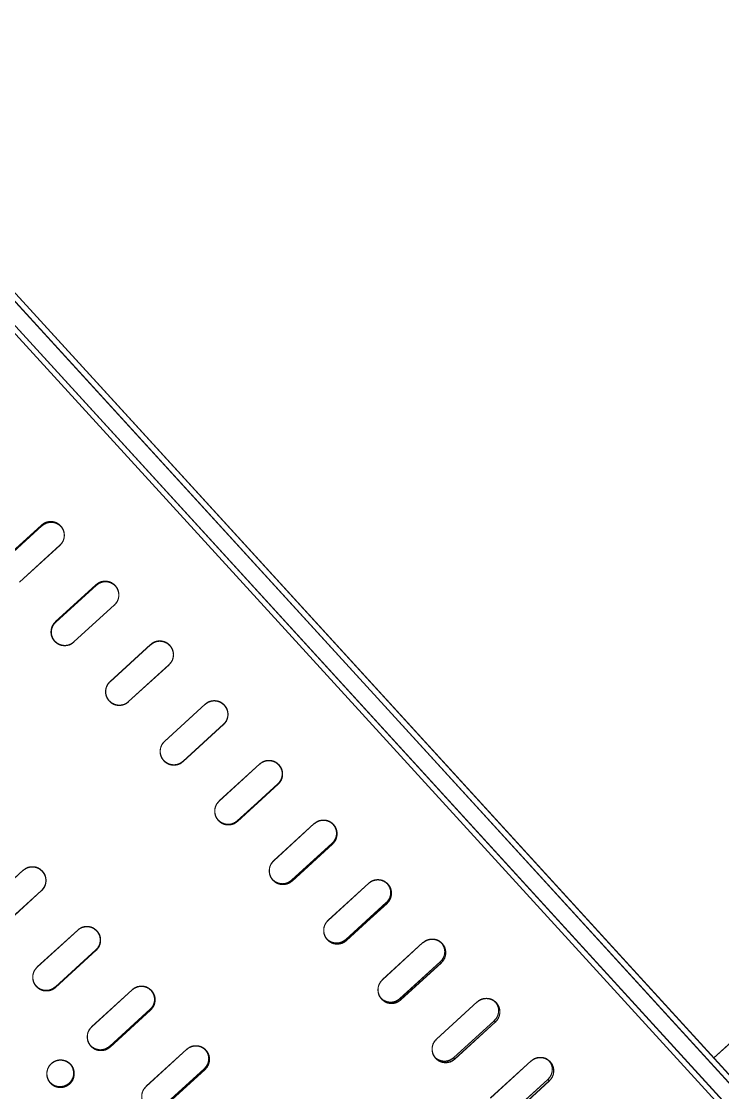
# Model space of a CAD drawing. Header units: millimetres. Extents: x -71377 to 516042, y -145869 to 441446.
# Drawn here: x 215648.6 to 215904.7, y 145660.7 to 146052.2 of the extents above; entities that cross this region are included whole.
import ezdxf

# ---------------------------------------------------------------- set-up
doc = ezdxf.new("R2010")
doc.units = ezdxf.units.MM
doc.header["$LTSCALE"] = 1000
doc.linetypes.add('IMPORT-DASHEDX2 _4_', pattern=[152.4, 101.6, -50.8])
for name, color, linetype, lineweight in [('05', 5, 'IMPORT-DASHEDX2 _4_', 5), ('06', 6, 'Continuous', 5), ('조경라인_dwg', 8, 'Continuous', 5)]:
    doc.layers.add(name, color=color, linetype=linetype, lineweight=lineweight)

# ---------------------------------------------------------------- blocks, each defined once
blk = doc.blocks.new('조경라인_dwg-6847807-지반층 배치도')
at = {"layer": '05'}
blk.add_line((215681.02, 145811.01), (215680.99, 145810.89), dxfattribs=at)
at = {"layer": '05', "flags": 128}
for points in [[(215553.8, 146051.19), (216067.69, 145488.22), (216067.97, 145488.5), (216068.22, 145488.79), (216068.42, 145489.08), (216068.57, 145489.36), (216068.67, 145489.63), (216068.7, 145489.86), (216068.68, 145490.05), (216068.6, 145490.2), (215555.61, 146052.18), (216068.63, 145490.31), (216068.71, 145490.16), (216068.74, 145489.97), (216068.7, 145489.74), (216068.6, 145489.47), (216068.45, 145489.19), (216068.25, 145488.9), (216068, 145488.61), (216067.73, 145488.34), (215553.77, 146051.08)], [(215662.65, 145860.64), (215647.92, 145847.27), (215662.69, 145860.75)], [(215661.06, 145832.72), (215661.21, 145832.71), (215675.98, 145846.19), (215675.86, 145846.32), (215661.1, 145832.83)], [(215661.1, 145832.83), (215675.83, 145846.21), (215675.95, 145846.08), (215661.18, 145832.6)], [(215682.57, 145838.83), (215667.83, 145825.45), (215682.6, 145838.94)], [(215901.44, 145673.28), (216076.56, 145833.26), (215901.47, 145673.39)], [(215681.03, 145810.86), (215695.8, 145824.34), (215695.76, 145824.38), (215681.06, 145810.97), (215695.83, 145824.45), (215695.79, 145824.49), (215681.02, 145811.01)], [(215702.51, 145817), (215687.77, 145803.62), (215702.54, 145817.11)], [(215700.93, 145789.06), (215715.73, 145802.66), (215700.96, 145789.17)], [(215722.47, 145795.27), (215707.67, 145781.67), (215707.63, 145781.72), (215722.4, 145795.21)], [(215722.44, 145795.16), (215722.43, 145795.32), (215707.66, 145781.83), (215707.7, 145781.79), (215722.47, 145795.27)], [(215720.86, 145767.23), (215735.66, 145780.82), (215720.9, 145767.34)], [(215742.4, 145773.45), (215727.6, 145759.85), (215727.48, 145759.98), (215742.25, 145773.47)], [(215742.37, 145773.33), (215742.28, 145773.58), (215727.51, 145760.1), (215727.63, 145759.96), (215742.4, 145773.45)], [(215740.78, 145745.42), (215755.58, 145759.02), (215740.81, 145745.53)], [(215762.07, 145751.76), (215747.3, 145738.27), (215747.51, 145738.05), (215762.27, 145751.54), (215762.1, 145751.87), (215747.33, 145738.38), (215747.54, 145738.16), (215762.31, 145751.65), (215762.1, 145751.87)], [(215634.47, 145728.37), (215649.27, 145741.97), (215634.5, 145728.48)], [(215760.66, 145723.64), (215775.46, 145737.24), (215760.69, 145723.76)], [(215656.01, 145734.59), (215641.21, 145720.99), (215641.17, 145721.04), (215655.94, 145734.52)], [(215655.98, 145734.47), (215655.97, 145734.63), (215641.2, 145721.15), (215641.24, 145721.1), (215656.01, 145734.59)], [(215781.86, 145730.09), (215767.09, 145716.6), (215767.37, 145716.29), (215782.14, 145729.78), (215781.89, 145730.2), (215767.12, 145716.71), (215767.4, 145716.4), (215782.17, 145729.89), (215781.89, 145730.2)], [(215654.4, 145706.54), (215669.2, 145720.14), (215654.43, 145706.65)], [(215675.94, 145712.76), (215661.14, 145699.16), (215661.01, 145699.3), (215675.78, 145712.79)], [(215675.91, 145712.65), (215675.82, 145712.9), (215661.05, 145699.41), (215661.17, 145699.28), (215675.94, 145712.76)], [(215780.49, 145701.92), (215795.29, 145715.52), (215780.52, 145702.03)], [(215674.31, 145684.73), (215689.12, 145698.33), (215674.35, 145684.84)], [(215800.27, 145680.26), (215815.07, 145693.86), (215800.3, 145680.38)], [(215695.61, 145691.07), (215680.84, 145677.59), (215681.04, 145677.36), (215695.81, 145690.85), (215695.64, 145691.18), (215680.87, 145677.7), (215681.07, 145677.48), (215695.84, 145690.96), (215695.64, 145691.18)], [(215694.2, 145662.96), (215709, 145676.56), (215694.23, 145663.07)], [(215819.97, 145658.69), (215834.77, 145672.28), (215820, 145658.8)]]:
    blk.add_lwpolyline(points, dxfattribs=at)
for points in [[(216051.05, 145497.7), (216050.75, 145497.45), (216050.44, 145497.23), (216050.14, 145497.05), (216049.85, 145496.92), (216049.58, 145496.85), (216049.35, 145496.83), (216049.16, 145496.86), (216049.02, 145496.96), (215561.28, 146031.14), (216048.99, 145496.84), (216049.13, 145496.75), (216049.31, 145496.72), (216049.55, 145496.74), (216049.81, 145496.81), (216050.11, 145496.94), (216050.41, 145497.12), (216050.72, 145497.34), (216051.02, 145497.59), (215562.44, 146032.83)], [(215641.16, 145854.52), (215641.38, 145854.42), (215641.19, 145854.64), (215655.96, 145868.12), (215656.15, 145867.91), (215641.35, 145854.31), (215656.12, 145867.8), (215655.93, 145868.01)], [(215801.96, 145708.07), (215801.63, 145708.58), (215801.99, 145708.19), (215787.22, 145694.7), (215786.86, 145695.1), (215801.6, 145708.47), (215786.83, 145694.98), (215787.19, 145694.59)], [(215821.71, 145686.44), (215821.3, 145687.04), (215821.74, 145686.55), (215806.97, 145673.07), (215806.53, 145673.55), (215821.27, 145686.92), (215806.5, 145673.44), (215806.94, 145672.96)], [(215715.68, 145669.09), (215715.43, 145669.51), (215715.71, 145669.2), (215700.94, 145655.72), (215700.66, 145656.03), (215715.4, 145669.4), (215700.63, 145655.92), (215700.91, 145655.61)], [(215841.38, 145664.9), (215840.9, 145665.58), (215841.41, 145665.01), (215826.64, 145651.52), (215826.13, 145652.09), (215840.86, 145665.46), (215826.09, 145651.98), (215826.61, 145651.41)]]:
    blk.add_lwpolyline(points, close=True, dxfattribs=at)
at = {"layer": '05'}
for points, knots in [([(215662.98, 145867.7), (215662.56, 145868.07), (215661.72, 145868.83), (215660.08, 145869.35), (215658.38, 145869.33), (215656.94, 145868.82), (215656.21, 145868.24), (215655.93, 145868.01)], [0, 0, 0, 0, 0.214694, 0.429386, 0.644077, 0.858772, 1, 1, 1, 1]), ([(215663.01, 145867.81), (215662.59, 145868.19), (215661.76, 145868.94), (215660.11, 145869.46), (215658.41, 145869.44), (215656.97, 145868.93), (215656.25, 145868.35), (215655.96, 145868.12)], [0, 0, 0, 0, 0.214694, 0.429386, 0.644077, 0.858772, 1, 1, 1, 1]), ([(215656.15, 145867.91), (215656.6, 145868.25), (215657.51, 145868.92), (215659.19, 145869.3), (215660.88, 145869.13), (215662.27, 145868.5), (215662.94, 145867.85), (215663.21, 145867.6)], [0, 0, 0, 0, 0.214691, 0.429386, 0.644077, 0.858771, 1, 1, 1, 1]), ([(215656.12, 145867.8), (215656.57, 145868.14), (215657.48, 145868.81), (215659.16, 145869.19), (215660.85, 145869.02), (215662.24, 145868.38), (215662.91, 145867.74), (215663.18, 145867.48)], [0, 0, 0, 0, 0.214691, 0.429386, 0.644077, 0.858771, 1, 1, 1, 1]), ([(215662.65, 145860.64), (215663.03, 145861.06), (215663.79, 145861.9), (215664.31, 145863.55), (215664.3, 145865.24), (215663.79, 145866.68), (215663.21, 145867.41), (215662.98, 145867.7)], [0, 0, 0, 0, 0.214692, 0.429386, 0.644081, 0.858775, 1, 1, 1, 1]), ([(215662.69, 145860.75), (215663.06, 145861.17), (215663.82, 145862.01), (215664.35, 145863.66), (215664.33, 145865.35), (215663.82, 145866.79), (215663.24, 145867.52), (215663.01, 145867.81)], [0, 0, 0, 0, 0.214692, 0.429386, 0.644081, 0.858775, 1, 1, 1, 1]), ([(215682.89, 145845.89), (215682.47, 145846.27), (215681.64, 145847.02), (215679.99, 145847.55), (215678.29, 145847.52), (215676.85, 145847.02), (215676.12, 145846.44), (215675.83, 145846.21)], [0, 0, 0, 0, 0.214691, 0.429383, 0.644077, 0.858772, 1, 1, 1, 1]), ([(215682.93, 145846), (215682.51, 145846.38), (215681.67, 145847.13), (215680.02, 145847.66), (215678.32, 145847.64), (215676.88, 145847.13), (215676.15, 145846.55), (215675.86, 145846.32)], [0, 0, 0, 0, 0.214691, 0.429383, 0.644077, 0.858772, 1, 1, 1, 1]), ([(215675.95, 145846.08), (215676.4, 145846.42), (215677.3, 145847.1), (215678.99, 145847.47), (215680.68, 145847.3), (215682.07, 145846.66), (215682.74, 145846.02), (215683.01, 145845.76)], [0, 0, 0, 0, 0.214691, 0.429387, 0.644077, 0.858773, 1, 1, 1, 1]), ([(215675.98, 145846.19), (215676.43, 145846.53), (215677.34, 145847.21), (215679.02, 145847.58), (215680.71, 145847.41), (215682.1, 145846.78), (215682.77, 145846.13), (215683.04, 145845.88)], [0, 0, 0, 0, 0.214691, 0.429387, 0.644077, 0.858773, 1, 1, 1, 1]), ([(215682.57, 145838.83), (215682.95, 145839.25), (215683.7, 145840.09), (215684.23, 145841.73), (215684.21, 145843.43), (215683.71, 145844.87), (215683.12, 145845.6), (215682.89, 145845.89)], [0, 0, 0, 0, 0.214691, 0.429387, 0.644076, 0.858774, 1, 1, 1, 1]), ([(215682.6, 145838.94), (215682.98, 145839.36), (215683.74, 145840.2), (215684.26, 145841.85), (215684.24, 145843.54), (215683.74, 145844.99), (215683.16, 145845.71), (215682.93, 145846)], [0, 0, 0, 0, 0.214691, 0.429387, 0.644076, 0.858774, 1, 1, 1, 1]), ([(215661.06, 145832.72), (215660.69, 145832.3), (215659.93, 145831.46), (215659.4, 145829.82), (215659.42, 145828.12), (215659.93, 145826.68), (215660.51, 145825.95), (215660.74, 145825.66)], [0, 0, 0, 0, 0.214695, 0.429387, 0.64408, 0.858772, 1, 1, 1, 1]), ([(215661.1, 145832.83), (215660.72, 145832.41), (215659.96, 145831.57), (215659.44, 145829.93), (215659.46, 145828.23), (215659.96, 145826.79), (215660.54, 145826.06), (215660.77, 145825.77)], [0, 0, 0, 0, 0.214695, 0.429387, 0.64408, 0.858772, 1, 1, 1, 1]), ([(215660.85, 145825.54), (215660.52, 145825.99), (215659.84, 145826.89), (215659.47, 145828.58), (215659.64, 145830.27), (215660.28, 145831.66), (215660.92, 145832.33), (215661.18, 145832.6)], [0, 0, 0, 0, 0.214692, 0.429386, 0.644078, 0.858772, 1, 1, 1, 1]), ([(215660.89, 145825.65), (215660.55, 145826.1), (215659.87, 145827), (215659.5, 145828.69), (215659.67, 145830.38), (215660.31, 145831.77), (215660.95, 145832.44), (215661.21, 145832.71)], [0, 0, 0, 0, 0.214692, 0.429386, 0.644078, 0.858772, 1, 1, 1, 1]), ([(215660.74, 145825.66), (215661.16, 145825.28), (215662, 145824.53), (215663.64, 145824), (215665.34, 145824.02), (215666.79, 145824.53), (215667.51, 145825.11), (215667.8, 145825.34)], [0, 0, 0, 0, 0.214695, 0.429386, 0.644078, 0.858772, 1, 1, 1, 1]), ([(215660.77, 145825.77), (215661.19, 145825.39), (215662.03, 145824.64), (215663.68, 145824.11), (215665.38, 145824.14), (215666.82, 145824.64), (215667.54, 145825.22), (215667.83, 145825.45)], [0, 0, 0, 0, 0.214695, 0.429386, 0.644078, 0.858772, 1, 1, 1, 1]), ([(215702.83, 145824.06), (215702.41, 145824.44), (215701.57, 145825.19), (215699.92, 145825.72), (215698.22, 145825.7), (215696.78, 145825.19), (215696.05, 145824.61), (215695.76, 145824.38)], [0, 0, 0, 0, 0.214692, 0.429385, 0.644076, 0.858772, 1, 1, 1, 1]), ([(215702.86, 145824.17), (215702.44, 145824.55), (215701.6, 145825.3), (215699.95, 145825.83), (215698.25, 145825.81), (215696.81, 145825.3), (215696.08, 145824.72), (215695.79, 145824.49)], [0, 0, 0, 0, 0.214692, 0.429385, 0.644076, 0.858772, 1, 1, 1, 1]), ([(215695.8, 145824.34), (215696.25, 145824.68), (215697.15, 145825.36), (215698.84, 145825.73), (215700.53, 145825.56), (215701.92, 145824.92), (215702.59, 145824.28), (215702.86, 145824.02)], [0, 0, 0, 0, 0.214691, 0.429386, 0.644077, 0.858773, 1, 1, 1, 1]), ([(215695.83, 145824.45), (215696.28, 145824.79), (215697.19, 145825.47), (215698.87, 145825.84), (215700.56, 145825.67), (215701.95, 145825.03), (215702.63, 145824.39), (215702.89, 145824.13)], [0, 0, 0, 0, 0.214691, 0.429386, 0.644077, 0.858773, 1, 1, 1, 1]), ([(215702.51, 145817), (215702.88, 145817.42), (215703.64, 145818.25), (215704.16, 145819.9), (215704.14, 145821.6), (215703.64, 145823.04), (215703.06, 145823.77), (215702.83, 145824.06)], [0, 0, 0, 0, 0.214691, 0.429386, 0.644078, 0.858775, 1, 1, 1, 1]), ([(215702.54, 145817.11), (215702.91, 145817.53), (215703.67, 145818.37), (215704.2, 145820.01), (215704.18, 145821.71), (215703.67, 145823.16), (215703.09, 145823.88), (215702.86, 145824.17)], [0, 0, 0, 0, 0.214691, 0.429386, 0.644078, 0.858775, 1, 1, 1, 1]), ([(215680.99, 145810.89), (215680.62, 145810.47), (215679.86, 145809.63), (215679.33, 145807.99), (215679.35, 145806.29), (215679.86, 145804.85), (215680.44, 145804.12), (215680.67, 145803.83)], [0, 0, 0, 0, 0.214696, 0.429387, 0.64408, 0.858773, 1, 1, 1, 1]), ([(215681.02, 145811.01), (215680.65, 145810.59), (215679.89, 145809.75), (215679.37, 145808.1), (215679.39, 145806.4), (215679.89, 145804.96), (215680.47, 145804.23), (215680.7, 145803.94)], [0, 0, 0, 0, 0.214696, 0.429387, 0.64408, 0.858773, 1, 1, 1, 1]), ([(215680.71, 145803.79), (215680.37, 145804.24), (215679.69, 145805.15), (215679.32, 145806.84), (215679.49, 145808.53), (215680.13, 145809.92), (215680.77, 145810.59), (215681.03, 145810.86)], [0, 0, 0, 0, 0.214692, 0.429385, 0.644078, 0.858772, 1, 1, 1, 1]), ([(215680.74, 145803.9), (215680.4, 145804.36), (215679.72, 145805.26), (215679.35, 145806.95), (215679.52, 145808.64), (215680.16, 145810.03), (215680.8, 145810.7), (215681.06, 145810.97)], [0, 0, 0, 0, 0.214692, 0.429385, 0.644078, 0.858772, 1, 1, 1, 1]), ([(215680.67, 145803.83), (215681.09, 145803.45), (215681.93, 145802.7), (215683.58, 145802.17), (215685.28, 145802.19), (215686.72, 145802.7), (215687.45, 145803.28), (215687.74, 145803.51)], [0, 0, 0, 0, 0.214692, 0.429384, 0.644078, 0.858772, 1, 1, 1, 1]), ([(215680.7, 145803.94), (215681.12, 145803.56), (215681.96, 145802.81), (215683.61, 145802.28), (215685.31, 145802.3), (215686.75, 145802.81), (215687.48, 145803.39), (215687.77, 145803.62)], [0, 0, 0, 0, 0.214692, 0.429384, 0.644078, 0.858772, 1, 1, 1, 1]), ([(215722.76, 145802.22), (215722.34, 145802.6), (215721.5, 145803.36), (215719.86, 145803.88), (215718.16, 145803.86), (215716.72, 145803.36), (215715.99, 145802.77), (215715.7, 145802.54)], [0, 0, 0, 0, 0.214693, 0.429383, 0.644078, 0.858772, 1, 1, 1, 1]), ([(215722.8, 145802.33), (215722.38, 145802.71), (215721.54, 145803.47), (215719.89, 145803.99), (215718.19, 145803.97), (215716.75, 145803.47), (215716.02, 145802.89), (215715.73, 145802.66)], [0, 0, 0, 0, 0.214693, 0.429383, 0.644078, 0.858772, 1, 1, 1, 1]), ([(215722.72, 145802.27), (215723.06, 145801.82), (215723.73, 145800.91), (215724.11, 145799.23), (215723.93, 145797.54), (215723.3, 145796.15), (215722.65, 145795.47), (215722.4, 145795.21)], [0, 0, 0, 0, 0.214693, 0.429384, 0.644078, 0.858772, 1, 1, 1, 1]), ([(215722.75, 145802.38), (215723.09, 145801.93), (215723.77, 145801.03), (215724.14, 145799.34), (215723.96, 145797.65), (215723.33, 145796.26), (215722.69, 145795.59), (215722.43, 145795.32)], [0, 0, 0, 0, 0.214693, 0.429384, 0.644078, 0.858772, 1, 1, 1, 1]), ([(215722.44, 145795.16), (215722.82, 145795.58), (215723.58, 145796.42), (215724.1, 145798.07), (215724.08, 145799.77), (215723.58, 145801.21), (215722.99, 145801.93), (215722.76, 145802.22)], [0, 0, 0, 0, 0.214691, 0.429386, 0.644077, 0.858771, 1, 1, 1, 1]), ([(215722.47, 145795.27), (215722.85, 145795.69), (215723.61, 145796.53), (215724.13, 145798.18), (215724.11, 145799.88), (215723.61, 145801.32), (215723.03, 145802.05), (215722.8, 145802.33)], [0, 0, 0, 0, 0.214691, 0.429386, 0.644077, 0.858771, 1, 1, 1, 1]), ([(215700.93, 145789.06), (215700.55, 145788.64), (215699.8, 145787.8), (215699.27, 145786.15), (215699.29, 145784.45), (215699.8, 145783.01), (215700.38, 145782.28), (215700.61, 145781.99)], [0, 0, 0, 0, 0.214695, 0.429386, 0.64408, 0.858772, 1, 1, 1, 1]), ([(215700.96, 145789.17), (215700.58, 145788.75), (215699.83, 145787.91), (215699.3, 145786.26), (215699.32, 145784.56), (215699.83, 145783.12), (215700.41, 145782.39), (215700.64, 145782.11)], [0, 0, 0, 0, 0.214695, 0.429386, 0.64408, 0.858772, 1, 1, 1, 1]), ([(215707.63, 145781.72), (215707.18, 145781.38), (215706.27, 145780.71), (215704.58, 145780.33), (215702.89, 145780.51), (215701.5, 145781.14), (215700.83, 145781.79), (215700.57, 145782.04)], [0, 0, 0, 0, 0.214695, 0.429387, 0.64408, 0.858774, 1, 1, 1, 1]), ([(215707.66, 145781.83), (215707.21, 145781.5), (215706.3, 145780.82), (215704.62, 145780.45), (215702.93, 145780.62), (215701.53, 145781.25), (215700.86, 145781.9), (215700.6, 145782.15)], [0, 0, 0, 0, 0.214695, 0.429387, 0.64408, 0.858774, 1, 1, 1, 1]), ([(215700.61, 145781.99), (215701.03, 145781.62), (215701.87, 145780.86), (215703.52, 145780.34), (215705.22, 145780.36), (215706.66, 145780.86), (215707.38, 145781.44), (215707.67, 145781.67)], [0, 0, 0, 0, 0.214694, 0.429384, 0.644078, 0.858772, 1, 1, 1, 1]), ([(215700.64, 145782.11), (215701.06, 145781.73), (215701.9, 145780.97), (215703.55, 145780.45), (215705.25, 145780.47), (215706.69, 145780.97), (215707.42, 145781.56), (215707.7, 145781.79)], [0, 0, 0, 0, 0.214694, 0.429384, 0.644078, 0.858772, 1, 1, 1, 1]), ([(215742.69, 145780.39), (215742.28, 145780.77), (215741.44, 145781.53), (215739.79, 145782.05), (215738.09, 145782.03), (215736.65, 145781.53), (215735.92, 145780.94), (215735.63, 145780.71)], [0, 0, 0, 0, 0.214692, 0.429384, 0.644077, 0.858772, 1, 1, 1, 1]), ([(215742.73, 145780.51), (215742.31, 145780.88), (215741.47, 145781.64), (215739.82, 145782.16), (215738.12, 145782.14), (215736.68, 145781.64), (215735.95, 145781.06), (215735.66, 145780.82)], [0, 0, 0, 0, 0.214692, 0.429384, 0.644077, 0.858772, 1, 1, 1, 1]), ([(215742.57, 145780.53), (215742.91, 145780.08), (215743.58, 145779.17), (215743.96, 145777.49), (215743.78, 145775.8), (215743.15, 145774.41), (215742.5, 145773.74), (215742.25, 145773.47)], [0, 0, 0, 0, 0.214691, 0.429384, 0.644077, 0.858772, 1, 1, 1, 1]), ([(215742.6, 145780.64), (215742.94, 145780.19), (215743.62, 145779.29), (215743.99, 145777.6), (215743.81, 145775.91), (215743.18, 145774.52), (215742.53, 145773.85), (215742.28, 145773.58)], [0, 0, 0, 0, 0.214691, 0.429384, 0.644077, 0.858772, 1, 1, 1, 1]), ([(215742.37, 145773.33), (215742.75, 145773.75), (215743.5, 145774.59), (215744.03, 145776.24), (215744.01, 145777.94), (215743.51, 145779.38), (215742.92, 145780.11), (215742.69, 145780.39)], [0, 0, 0, 0, 0.214691, 0.429386, 0.644079, 0.858774, 1, 1, 1, 1]), ([(215742.4, 145773.45), (215742.78, 145773.87), (215743.54, 145774.71), (215744.06, 145776.35), (215744.04, 145778.05), (215743.54, 145779.49), (215742.96, 145780.22), (215742.73, 145780.51)], [0, 0, 0, 0, 0.214691, 0.429386, 0.644079, 0.858774, 1, 1, 1, 1]), ([(215720.86, 145767.23), (215720.49, 145766.81), (215719.73, 145765.97), (215719.2, 145764.32), (215719.22, 145762.62), (215719.73, 145761.18), (215720.31, 145760.45), (215720.54, 145760.17)], [0, 0, 0, 0, 0.214695, 0.429386, 0.644079, 0.858774, 1, 1, 1, 1]), ([(215720.9, 145767.34), (215720.52, 145766.92), (215719.76, 145766.08), (215719.24, 145764.43), (215719.26, 145762.73), (215719.76, 145761.29), (215720.34, 145760.57), (215720.57, 145760.28)], [0, 0, 0, 0, 0.214695, 0.429386, 0.644079, 0.858774, 1, 1, 1, 1]), ([(215727.48, 145759.98), (215727.02, 145759.65), (215726.12, 145758.97), (215724.43, 145758.6), (215722.74, 145758.77), (215721.35, 145759.4), (215720.68, 145760.05), (215720.42, 145760.3)], [0, 0, 0, 0, 0.214695, 0.429387, 0.644079, 0.858774, 1, 1, 1, 1]), ([(215727.51, 145760.1), (215727.06, 145759.76), (215726.15, 145759.08), (215724.46, 145758.71), (215722.77, 145758.88), (215721.39, 145759.51), (215720.71, 145760.16), (215720.45, 145760.41)], [0, 0, 0, 0, 0.214695, 0.429387, 0.644079, 0.858774, 1, 1, 1, 1]), ([(215720.54, 145760.17), (215720.96, 145759.79), (215721.8, 145759.03), (215723.44, 145758.51), (215725.14, 145758.53), (215726.59, 145759.04), (215727.31, 145759.62), (215727.6, 145759.85)], [0, 0, 0, 0, 0.214692, 0.429384, 0.644077, 0.858772, 1, 1, 1, 1]), ([(215720.57, 145760.28), (215720.99, 145759.9), (215721.83, 145759.15), (215723.48, 145758.62), (215725.18, 145758.64), (215726.62, 145759.15), (215727.34, 145759.73), (215727.63, 145759.96)], [0, 0, 0, 0, 0.214692, 0.429384, 0.644077, 0.858772, 1, 1, 1, 1]), ([(215762.6, 145758.59), (215762.18, 145758.97), (215761.35, 145759.72), (215759.7, 145760.24), (215758, 145760.22), (215756.56, 145759.72), (215755.84, 145759.13), (215755.55, 145758.9)], [0, 0, 0, 0, 0.214693, 0.429385, 0.644077, 0.858772, 1, 1, 1, 1]), ([(215762.64, 145758.7), (215762.22, 145759.08), (215761.38, 145759.83), (215759.73, 145760.36), (215758.04, 145760.33), (215756.59, 145759.83), (215755.87, 145759.25), (215755.58, 145759.02)], [0, 0, 0, 0, 0.214693, 0.429385, 0.644077, 0.858772, 1, 1, 1, 1]), ([(215762.4, 145758.81), (215762.74, 145758.36), (215763.41, 145757.46), (215763.78, 145755.77), (215763.61, 145754.08), (215762.97, 145752.7), (215762.33, 145752.02), (215762.07, 145751.76)], [0, 0, 0, 0, 0.214692, 0.429384, 0.644077, 0.858772, 1, 1, 1, 1]), ([(215762.43, 145758.92), (215762.77, 145758.47), (215763.44, 145757.57), (215763.82, 145755.89), (215763.64, 145754.2), (215763, 145752.81), (215762.36, 145752.14), (215762.1, 145751.87)], [0, 0, 0, 0, 0.214692, 0.429384, 0.644077, 0.858772, 1, 1, 1, 1]), ([(215762.27, 145751.54), (215762.65, 145751.96), (215763.41, 145752.79), (215763.94, 145754.44), (215763.92, 145756.14), (215763.41, 145757.58), (215762.83, 145758.3), (215762.6, 145758.59)], [0, 0, 0, 0, 0.214692, 0.429386, 0.644078, 0.858774, 1, 1, 1, 1]), ([(215762.31, 145751.65), (215762.68, 145752.07), (215763.44, 145752.91), (215763.97, 145754.55), (215763.95, 145756.25), (215763.45, 145757.69), (215762.87, 145758.41), (215762.64, 145758.7)], [0, 0, 0, 0, 0.214692, 0.429386, 0.644078, 0.858774, 1, 1, 1, 1]), ([(215740.78, 145745.42), (215740.4, 145745), (215739.64, 145744.16), (215739.12, 145742.51), (215739.14, 145740.82), (215739.64, 145739.38), (215740.22, 145738.65), (215740.45, 145738.36)], [0, 0, 0, 0, 0.214695, 0.429386, 0.644078, 0.858774, 1, 1, 1, 1]), ([(215740.81, 145745.53), (215740.43, 145745.11), (215739.68, 145744.27), (215739.15, 145742.62), (215739.17, 145740.93), (215739.67, 145739.49), (215740.25, 145738.76), (215740.48, 145738.47)], [0, 0, 0, 0, 0.214695, 0.429386, 0.644078, 0.858774, 1, 1, 1, 1]), ([(215656.3, 145741.54), (215655.88, 145741.92), (215655.04, 145742.67), (215653.4, 145743.2), (215651.7, 145743.18), (215650.25, 145742.67), (215649.53, 145742.09), (215649.24, 145741.86)], [0, 0, 0, 0, 0.214693, 0.429384, 0.644078, 0.858772, 1, 1, 1, 1]), ([(215656.33, 145741.65), (215655.91, 145742.03), (215655.07, 145742.78), (215653.43, 145743.31), (215651.73, 145743.29), (215650.29, 145742.78), (215649.56, 145742.2), (215649.27, 145741.97)], [0, 0, 0, 0, 0.214693, 0.429384, 0.644078, 0.858772, 1, 1, 1, 1]), ([(215656.26, 145741.59), (215656.6, 145741.13), (215657.27, 145740.23), (215657.64, 145738.54), (215657.47, 145736.85), (215656.84, 145735.46), (215656.19, 145734.79), (215655.94, 145734.52)], [0, 0, 0, 0, 0.214694, 0.429385, 0.644078, 0.858772, 1, 1, 1, 1]), ([(215656.29, 145741.7), (215656.63, 145741.25), (215657.3, 145740.34), (215657.68, 145738.65), (215657.5, 145736.96), (215656.87, 145735.57), (215656.22, 145734.9), (215655.97, 145734.63)], [0, 0, 0, 0, 0.214694, 0.429385, 0.644078, 0.858772, 1, 1, 1, 1]), ([(215655.98, 145734.47), (215656.36, 145734.89), (215657.11, 145735.73), (215657.64, 145737.38), (215657.62, 145739.08), (215657.11, 145740.52), (215656.53, 145741.25), (215656.3, 145741.54)], [0, 0, 0, 0, 0.214695, 0.429386, 0.644077, 0.858771, 1, 1, 1, 1]), ([(215656.01, 145734.59), (215656.39, 145735.01), (215657.14, 145735.85), (215657.67, 145737.49), (215657.65, 145739.19), (215657.14, 145740.63), (215656.56, 145741.36), (215656.33, 145741.65)], [0, 0, 0, 0, 0.214695, 0.429386, 0.644077, 0.858771, 1, 1, 1, 1]), ([(215747.3, 145738.27), (215746.85, 145737.93), (215745.94, 145737.26), (215744.26, 145736.88), (215742.57, 145737.05), (215741.18, 145737.69), (215740.51, 145738.33), (215740.25, 145738.58)], [0, 0, 0, 0, 0.214695, 0.429387, 0.644078, 0.858772, 1, 1, 1, 1]), ([(215747.33, 145738.38), (215746.88, 145738.05), (215745.98, 145737.37), (215744.29, 145736.99), (215742.6, 145737.17), (215741.21, 145737.8), (215740.54, 145738.44), (215740.28, 145738.7)], [0, 0, 0, 0, 0.214695, 0.429387, 0.644078, 0.858772, 1, 1, 1, 1]), ([(215740.45, 145738.36), (215740.87, 145737.99), (215741.71, 145737.23), (215743.35, 145736.71), (215745.05, 145736.73), (215746.49, 145737.24), (215747.22, 145737.82), (215747.51, 145738.05)], [0, 0, 0, 0, 0.214691, 0.429385, 0.644077, 0.858772, 1, 1, 1, 1]), ([(215740.48, 145738.47), (215740.9, 145738.1), (215741.74, 145737.34), (215743.38, 145736.82), (215745.08, 145736.84), (215746.52, 145737.35), (215747.25, 145737.93), (215747.54, 145738.16)], [0, 0, 0, 0, 0.214691, 0.429385, 0.644077, 0.858772, 1, 1, 1, 1]), ([(215782.48, 145736.82), (215782.06, 145737.2), (215781.22, 145737.95), (215779.58, 145738.47), (215777.88, 145738.45), (215776.44, 145737.94), (215775.72, 145737.36), (215775.43, 145737.13)], [0, 0, 0, 0, 0.214692, 0.429384, 0.644077, 0.858772, 1, 1, 1, 1]), ([(215782.51, 145736.94), (215782.09, 145737.31), (215781.25, 145738.06), (215779.61, 145738.58), (215777.92, 145738.56), (215776.47, 145738.05), (215775.75, 145737.47), (215775.46, 145737.24)], [0, 0, 0, 0, 0.214692, 0.429384, 0.644077, 0.858772, 1, 1, 1, 1]), ([(215782.2, 145737.13), (215782.53, 145736.68), (215783.2, 145735.78), (215783.57, 145734.1), (215783.4, 145732.41), (215782.76, 145731.02), (215782.11, 145730.35), (215781.86, 145730.09)], [0, 0, 0, 0, 0.214692, 0.429384, 0.644077, 0.858772, 1, 1, 1, 1]), ([(215782.23, 145737.25), (215782.56, 145736.79), (215783.24, 145735.89), (215783.61, 145734.21), (215783.43, 145732.52), (215782.79, 145731.14), (215782.15, 145730.46), (215781.89, 145730.2)], [0, 0, 0, 0, 0.214692, 0.429384, 0.644077, 0.858772, 1, 1, 1, 1]), ([(215782.14, 145729.78), (215782.52, 145730.2), (215783.28, 145731.04), (215783.8, 145732.68), (215783.79, 145734.37), (215783.29, 145735.81), (215782.71, 145736.54), (215782.48, 145736.82)], [0, 0, 0, 0, 0.214691, 0.429387, 0.644078, 0.858774, 1, 1, 1, 1]), ([(215782.17, 145729.89), (215782.55, 145730.31), (215783.31, 145731.15), (215783.84, 145732.79), (215783.82, 145734.49), (215783.32, 145735.92), (215782.74, 145736.65), (215782.51, 145736.94)], [0, 0, 0, 0, 0.214691, 0.429387, 0.644078, 0.858774, 1, 1, 1, 1]), ([(215676.23, 145719.71), (215675.81, 145720.09), (215674.97, 145720.84), (215673.33, 145721.37), (215671.63, 145721.35), (215670.19, 145720.84), (215669.46, 145720.26), (215669.17, 145720.03)], [0, 0, 0, 0, 0.214692, 0.429385, 0.644078, 0.858772, 1, 1, 1, 1]), ([(215676.26, 145719.82), (215675.84, 145720.2), (215675, 145720.95), (215673.36, 145721.48), (215671.66, 145721.46), (215670.22, 145720.95), (215669.49, 145720.37), (215669.2, 145720.14)], [0, 0, 0, 0, 0.214692, 0.429385, 0.644078, 0.858772, 1, 1, 1, 1]), ([(215760.66, 145723.64), (215760.28, 145723.22), (215759.52, 145722.39), (215759, 145720.74), (215759.01, 145719.05), (215759.52, 145717.61), (215760.09, 145716.88), (215760.32, 145716.6)], [0, 0, 0, 0, 0.214695, 0.429386, 0.644078, 0.858773, 1, 1, 1, 1]), ([(215760.69, 145723.76), (215760.31, 145723.34), (215759.56, 145722.5), (215759.03, 145720.85), (215759.05, 145719.16), (215759.55, 145717.72), (215760.13, 145716.99), (215760.35, 145716.71)], [0, 0, 0, 0, 0.214695, 0.429386, 0.644078, 0.858773, 1, 1, 1, 1]), ([(215676.11, 145719.85), (215676.45, 145719.39), (215677.12, 145718.49), (215677.49, 145716.8), (215677.32, 145715.11), (215676.68, 145713.72), (215676.04, 145713.05), (215675.78, 145712.79)], [0, 0, 0, 0, 0.214692, 0.429384, 0.644077, 0.858772, 1, 1, 1, 1]), ([(215676.14, 145719.96), (215676.48, 145719.51), (215677.15, 145718.6), (215677.53, 145716.91), (215677.35, 145715.22), (215676.72, 145713.83), (215676.07, 145713.16), (215675.82, 145712.9)], [0, 0, 0, 0, 0.214692, 0.429384, 0.644077, 0.858772, 1, 1, 1, 1]), ([(215675.91, 145712.65), (215676.29, 145713.07), (215677.04, 145713.91), (215677.57, 145715.56), (215677.55, 145717.25), (215677.04, 145718.69), (215676.46, 145719.42), (215676.23, 145719.71)], [0, 0, 0, 0, 0.214695, 0.429386, 0.644079, 0.858774, 1, 1, 1, 1]), ([(215675.94, 145712.76), (215676.32, 145713.18), (215677.07, 145714.02), (215677.6, 145715.67), (215677.58, 145717.37), (215677.07, 145718.81), (215676.49, 145719.53), (215676.26, 145719.82)], [0, 0, 0, 0, 0.214695, 0.429386, 0.644079, 0.858774, 1, 1, 1, 1]), ([(215767.09, 145716.6), (215766.64, 145716.26), (215765.73, 145715.59), (215764.05, 145715.21), (215762.36, 145715.38), (215760.98, 145716.01), (215760.31, 145716.65), (215760.04, 145716.9)], [0, 0, 0, 0, 0.214695, 0.429386, 0.644078, 0.858773, 1, 1, 1, 1]), ([(215767.12, 145716.71), (215766.67, 145716.37), (215765.76, 145715.7), (215764.08, 145715.32), (215762.39, 145715.49), (215761.01, 145716.12), (215760.34, 145716.76), (215760.07, 145717.02)], [0, 0, 0, 0, 0.214695, 0.429386, 0.644078, 0.858773, 1, 1, 1, 1]), ([(215760.32, 145716.6), (215760.74, 145716.22), (215761.58, 145715.47), (215763.22, 145714.95), (215764.92, 145714.97), (215766.36, 145715.48), (215767.08, 145716.06), (215767.37, 145716.29)], [0, 0, 0, 0, 0.214693, 0.429384, 0.644077, 0.858772, 1, 1, 1, 1]), ([(215760.35, 145716.71), (215760.77, 145716.33), (215761.61, 145715.58), (215763.25, 145715.06), (215764.95, 145715.08), (215766.39, 145715.59), (215767.11, 145716.17), (215767.4, 145716.4)], [0, 0, 0, 0, 0.214693, 0.429384, 0.644077, 0.858772, 1, 1, 1, 1]), ([(215802.3, 145715.11), (215801.89, 145715.49), (215801.05, 145716.24), (215799.41, 145716.75), (215797.72, 145716.73), (215796.28, 145716.22), (215795.55, 145715.64), (215795.26, 145715.41)], [0, 0, 0, 0, 0.214691, 0.429383, 0.644077, 0.858772, 1, 1, 1, 1]), ([(215802.33, 145715.22), (215801.92, 145715.6), (215801.08, 145716.35), (215799.44, 145716.87), (215797.75, 145716.84), (215796.31, 145716.33), (215795.58, 145715.75), (215795.29, 145715.52)], [0, 0, 0, 0, 0.214691, 0.429383, 0.644077, 0.858772, 1, 1, 1, 1]), ([(215801.94, 145715.51), (215802.28, 145715.06), (215802.95, 145714.16), (215803.31, 145712.48), (215803.13, 145710.79), (215802.5, 145709.41), (215801.85, 145708.74), (215801.6, 145708.47)], [0, 0, 0, 0, 0.214692, 0.429384, 0.644077, 0.858772, 1, 1, 1, 1]), ([(215801.97, 145715.62), (215802.31, 145715.17), (215802.98, 145714.27), (215803.35, 145712.59), (215803.17, 145710.91), (215802.53, 145709.52), (215801.88, 145708.85), (215801.63, 145708.58)], [0, 0, 0, 0, 0.214692, 0.429384, 0.644077, 0.858772, 1, 1, 1, 1]), ([(215801.96, 145708.07), (215802.34, 145708.49), (215803.09, 145709.33), (215803.62, 145710.98), (215803.61, 145712.67), (215803.11, 145714.1), (215802.53, 145714.82), (215802.3, 145715.11)], [0, 0, 0, 0, 0.214692, 0.429386, 0.644077, 0.858773, 1, 1, 1, 1]), ([(215801.99, 145708.19), (215802.37, 145708.61), (215803.12, 145709.44), (215803.65, 145711.09), (215803.64, 145712.78), (215803.14, 145714.21), (215802.56, 145714.94), (215802.33, 145715.22)], [0, 0, 0, 0, 0.214692, 0.429386, 0.644077, 0.858773, 1, 1, 1, 1]), ([(215654.4, 145706.54), (215654.02, 145706.12), (215653.27, 145705.28), (215652.74, 145703.64), (215652.76, 145701.94), (215653.27, 145700.5), (215653.85, 145699.77), (215654.08, 145699.48)], [0, 0, 0, 0, 0.214691, 0.429386, 0.644079, 0.858774, 1, 1, 1, 1]), ([(215654.43, 145706.65), (215654.05, 145706.23), (215653.3, 145705.39), (215652.77, 145703.75), (215652.79, 145702.05), (215653.3, 145700.61), (215653.88, 145699.88), (215654.11, 145699.59)], [0, 0, 0, 0, 0.214691, 0.429386, 0.644079, 0.858774, 1, 1, 1, 1]), ([(215780.49, 145701.92), (215780.11, 145701.5), (215779.36, 145700.66), (215778.83, 145699.02), (215778.84, 145697.33), (215779.34, 145695.89), (215779.92, 145695.17), (215780.15, 145694.88)], [0, 0, 0, 0, 0.214695, 0.429386, 0.644079, 0.858773, 1, 1, 1, 1]), ([(215780.52, 145702.03), (215780.15, 145701.61), (215779.39, 145700.77), (215778.86, 145699.13), (215778.88, 145697.44), (215779.37, 145696), (215779.95, 145695.28), (215780.18, 145694.99)], [0, 0, 0, 0, 0.214695, 0.429386, 0.644079, 0.858773, 1, 1, 1, 1]), ([(215661.01, 145699.3), (215660.56, 145698.96), (215659.66, 145698.28), (215657.97, 145697.91), (215656.28, 145698.08), (215654.89, 145698.72), (215654.22, 145699.36), (215653.95, 145699.62)], [0, 0, 0, 0, 0.214692, 0.429387, 0.644079, 0.858774, 1, 1, 1, 1]), ([(215661.05, 145699.41), (215660.59, 145699.07), (215659.69, 145698.4), (215658, 145698.02), (215656.31, 145698.2), (215654.92, 145698.83), (215654.25, 145699.47), (215653.99, 145699.73)], [0, 0, 0, 0, 0.214692, 0.429387, 0.644079, 0.858774, 1, 1, 1, 1]), ([(215654.08, 145699.48), (215654.5, 145699.1), (215655.34, 145698.35), (215656.98, 145697.82), (215658.68, 145697.85), (215660.12, 145698.35), (215660.85, 145698.93), (215661.14, 145699.16)], [0, 0, 0, 0, 0.214691, 0.429384, 0.644077, 0.858772, 1, 1, 1, 1]), ([(215654.11, 145699.59), (215654.53, 145699.22), (215655.37, 145698.46), (215657.01, 145697.94), (215658.71, 145697.96), (215660.15, 145698.46), (215660.88, 145699.04), (215661.17, 145699.28)], [0, 0, 0, 0, 0.214691, 0.429384, 0.644077, 0.858772, 1, 1, 1, 1]), ([(215696.14, 145697.91), (215695.72, 145698.28), (215694.88, 145699.04), (215693.24, 145699.56), (215691.54, 145699.54), (215690.1, 145699.03), (215689.37, 145698.45), (215689.08, 145698.22)], [0, 0, 0, 0, 0.214693, 0.429385, 0.644077, 0.858772, 1, 1, 1, 1]), ([(215696.17, 145698.02), (215695.75, 145698.39), (215694.92, 145699.15), (215693.27, 145699.67), (215691.57, 145699.65), (215690.13, 145699.14), (215689.4, 145698.56), (215689.12, 145698.33)], [0, 0, 0, 0, 0.214693, 0.429385, 0.644077, 0.858772, 1, 1, 1, 1]), ([(215695.94, 145698.13), (215696.27, 145697.68), (215696.95, 145696.77), (215697.32, 145695.09), (215697.14, 145693.4), (215696.51, 145692.01), (215695.86, 145691.34), (215695.61, 145691.07)], [0, 0, 0, 0, 0.214693, 0.429385, 0.644078, 0.858772, 1, 1, 1, 1]), ([(215695.97, 145698.24), (215696.31, 145697.79), (215696.98, 145696.89), (215697.35, 145695.2), (215697.18, 145693.51), (215696.54, 145692.12), (215695.9, 145691.45), (215695.64, 145691.18)], [0, 0, 0, 0, 0.214693, 0.429385, 0.644078, 0.858772, 1, 1, 1, 1]), ([(215695.81, 145690.85), (215696.19, 145691.27), (215696.95, 145692.11), (215697.47, 145693.75), (215697.45, 145695.45), (215696.95, 145696.89), (215696.37, 145697.62), (215696.14, 145697.91)], [0, 0, 0, 0, 0.214695, 0.429386, 0.644078, 0.858774, 1, 1, 1, 1]), ([(215695.84, 145690.96), (215696.22, 145691.38), (215696.98, 145692.22), (215697.5, 145693.87), (215697.49, 145695.56), (215696.98, 145697), (215696.4, 145697.73), (215696.17, 145698.02)], [0, 0, 0, 0, 0.214695, 0.429386, 0.644078, 0.858774, 1, 1, 1, 1]), ([(215786.83, 145694.98), (215786.37, 145694.65), (215785.47, 145693.97), (215783.79, 145693.59), (215782.1, 145693.76), (215780.72, 145694.38), (215780.05, 145695.02), (215779.79, 145695.28)], [0, 0, 0, 0, 0.214695, 0.429386, 0.644079, 0.858772, 1, 1, 1, 1]), ([(215786.86, 145695.1), (215786.41, 145694.76), (215785.5, 145694.08), (215783.82, 145693.7), (215782.13, 145693.87), (215780.75, 145694.5), (215780.08, 145695.14), (215779.82, 145695.39)], [0, 0, 0, 0, 0.214695, 0.429386, 0.644079, 0.858772, 1, 1, 1, 1]), ([(215780.15, 145694.88), (215780.57, 145694.51), (215781.4, 145693.76), (215783.04, 145693.24), (215784.73, 145693.27), (215786.17, 145693.78), (215786.9, 145694.36), (215787.19, 145694.59)], [0, 0, 0, 0, 0.214692, 0.429385, 0.644078, 0.858772, 1, 1, 1, 1]), ([(215780.18, 145694.99), (215780.6, 145694.62), (215781.43, 145693.87), (215783.07, 145693.35), (215784.76, 145693.38), (215786.2, 145693.89), (215786.93, 145694.47), (215787.22, 145694.7)], [0, 0, 0, 0, 0.214692, 0.429385, 0.644078, 0.858772, 1, 1, 1, 1]), ([(215822.07, 145693.47), (215821.65, 145693.84), (215820.82, 145694.59), (215819.18, 145695.1), (215817.49, 145695.07), (215816.05, 145694.56), (215815.33, 145693.98), (215815.04, 145693.75)], [0, 0, 0, 0, 0.214692, 0.429384, 0.644077, 0.858772, 1, 1, 1, 1]), ([(215822.1, 145693.58), (215821.68, 145693.95), (215820.85, 145694.7), (215819.21, 145695.21), (215817.52, 145695.18), (215816.08, 145694.67), (215815.36, 145694.09), (215815.07, 145693.86)], [0, 0, 0, 0, 0.214692, 0.429384, 0.644077, 0.858772, 1, 1, 1, 1]), ([(215821.63, 145693.95), (215821.96, 145693.5), (215822.63, 145692.6), (215822.99, 145690.93), (215822.81, 145689.25), (215822.17, 145687.86), (215821.52, 145687.19), (215821.27, 145686.92)], [0, 0, 0, 0, 0.214692, 0.429384, 0.644077, 0.858772, 1, 1, 1, 1]), ([(215821.66, 145694.06), (215821.99, 145693.61), (215822.66, 145692.72), (215823.02, 145691.04), (215822.84, 145689.36), (215822.2, 145687.97), (215821.56, 145687.3), (215821.3, 145687.04)], [0, 0, 0, 0, 0.214692, 0.429384, 0.644077, 0.858772, 1, 1, 1, 1]), ([(215821.71, 145686.44), (215822.09, 145686.86), (215822.84, 145687.7), (215823.38, 145689.34), (215823.36, 145691.03), (215822.87, 145692.46), (215822.29, 145693.18), (215822.07, 145693.47)], [0, 0, 0, 0, 0.214692, 0.429386, 0.644078, 0.858774, 1, 1, 1, 1]), ([(215821.74, 145686.55), (215822.12, 145686.97), (215822.88, 145687.81), (215823.41, 145689.45), (215823.4, 145691.14), (215822.9, 145692.57), (215822.33, 145693.29), (215822.1, 145693.58)], [0, 0, 0, 0, 0.214692, 0.429386, 0.644078, 0.858774, 1, 1, 1, 1]), ([(215674.31, 145684.73), (215673.94, 145684.31), (215673.18, 145683.47), (215672.65, 145681.83), (215672.67, 145680.13), (215673.18, 145678.69), (215673.76, 145677.96), (215673.99, 145677.68)], [0, 0, 0, 0, 0.214692, 0.429386, 0.644078, 0.858774, 1, 1, 1, 1]), ([(215674.35, 145684.84), (215673.97, 145684.42), (215673.21, 145683.59), (215672.69, 145681.94), (215672.7, 145680.24), (215673.21, 145678.8), (215673.79, 145678.08), (215674.02, 145677.79)], [0, 0, 0, 0, 0.214692, 0.429386, 0.644078, 0.858774, 1, 1, 1, 1]), ([(215680.84, 145677.59), (215680.39, 145677.25), (215679.48, 145676.57), (215677.8, 145676.2), (215676.11, 145676.37), (215674.72, 145677), (215674.05, 145677.64), (215673.78, 145677.9)], [0, 0, 0, 0, 0.214691, 0.429386, 0.644078, 0.858772, 1, 1, 1, 1]), ([(215680.87, 145677.7), (215680.42, 145677.36), (215679.51, 145676.68), (215677.83, 145676.31), (215676.14, 145676.48), (215674.75, 145677.11), (215674.08, 145677.76), (215673.81, 145678.01)], [0, 0, 0, 0, 0.214691, 0.429386, 0.644078, 0.858772, 1, 1, 1, 1]), ([(215673.99, 145677.68), (215674.41, 145677.3), (215675.24, 145676.55), (215676.89, 145676.02), (215678.59, 145676.05), (215680.03, 145676.55), (215680.75, 145677.13), (215681.04, 145677.36)], [0, 0, 0, 0, 0.214691, 0.429384, 0.644077, 0.858772, 1, 1, 1, 1]), ([(215674.02, 145677.79), (215674.44, 145677.41), (215675.27, 145676.66), (215676.92, 145676.14), (215678.62, 145676.16), (215680.06, 145676.66), (215680.79, 145677.25), (215681.07, 145677.48)], [0, 0, 0, 0, 0.214691, 0.429384, 0.644077, 0.858772, 1, 1, 1, 1]), ([(215716.01, 145676.14), (215715.6, 145676.51), (215714.76, 145677.27), (215713.12, 145677.79), (215711.42, 145677.76), (215709.98, 145677.26), (215709.25, 145676.68), (215708.96, 145676.44)], [0, 0, 0, 0, 0.214692, 0.429384, 0.644077, 0.858772, 1, 1, 1, 1]), ([(215716.05, 145676.25), (215715.63, 145676.63), (215714.79, 145677.38), (215713.15, 145677.9), (215711.45, 145677.88), (215710.01, 145677.37), (215709.29, 145676.79), (215709, 145676.56)], [0, 0, 0, 0, 0.214692, 0.429384, 0.644077, 0.858772, 1, 1, 1, 1]), ([(215800.27, 145680.26), (215799.89, 145679.84), (215799.13, 145679.01), (215798.6, 145677.36), (215798.61, 145675.67), (215799.11, 145674.24), (215799.68, 145673.52), (215799.91, 145673.24)], [0, 0, 0, 0, 0.214695, 0.429386, 0.644078, 0.858772, 1, 1, 1, 1]), ([(215800.3, 145680.38), (215799.92, 145679.96), (215799.16, 145679.12), (215798.63, 145677.48), (215798.65, 145675.79), (215799.14, 145674.36), (215799.72, 145673.64), (215799.94, 145673.35)], [0, 0, 0, 0, 0.214695, 0.429386, 0.644078, 0.858772, 1, 1, 1, 1]), ([(215715.73, 145676.45), (215716.07, 145676), (215716.74, 145675.1), (215717.11, 145673.41), (215716.93, 145671.73), (215716.3, 145670.34), (215715.65, 145669.67), (215715.4, 145669.4)], [0, 0, 0, 0, 0.214693, 0.429384, 0.644077, 0.858772, 1, 1, 1, 1]), ([(215715.76, 145676.56), (215716.1, 145676.11), (215716.77, 145675.21), (215717.14, 145673.53), (215716.96, 145671.84), (215716.33, 145670.45), (215715.68, 145669.78), (215715.43, 145669.51)], [0, 0, 0, 0, 0.214693, 0.429384, 0.644077, 0.858772, 1, 1, 1, 1]), ([(215715.68, 145669.09), (215716.06, 145669.51), (215716.81, 145670.35), (215717.34, 145671.99), (215717.32, 145673.69), (215716.82, 145675.13), (215716.24, 145675.85), (215716.01, 145676.14)], [0, 0, 0, 0, 0.214695, 0.429387, 0.644078, 0.858773, 1, 1, 1, 1]), ([(215715.71, 145669.2), (215716.09, 145669.62), (215716.84, 145670.46), (215717.37, 145672.11), (215717.36, 145673.8), (215716.85, 145675.24), (215716.28, 145675.96), (215716.05, 145676.25)], [0, 0, 0, 0, 0.214695, 0.429387, 0.644078, 0.858773, 1, 1, 1, 1]), ([(215806.5, 145673.44), (215806.05, 145673.1), (215805.14, 145672.42), (215803.46, 145672.04), (215801.78, 145672.21), (215800.4, 145672.83), (215799.74, 145673.47), (215799.47, 145673.72)], [0, 0, 0, 0, 0.214695, 0.429386, 0.644078, 0.858773, 1, 1, 1, 1]), ([(215806.53, 145673.55), (215806.08, 145673.21), (215805.17, 145672.53), (215803.49, 145672.15), (215801.81, 145672.32), (215800.43, 145672.94), (215799.77, 145673.58), (215799.5, 145673.83)], [0, 0, 0, 0, 0.214695, 0.429386, 0.644078, 0.858773, 1, 1, 1, 1]), ([(215841.75, 145671.9), (215841.34, 145672.28), (215840.51, 145673.02), (215838.88, 145673.53), (215837.19, 145673.5), (215835.75, 145672.98), (215835.03, 145672.4), (215834.74, 145672.17)], [0, 0, 0, 0, 0.214692, 0.429384, 0.644077, 0.858772, 1, 1, 1, 1]), ([(215841.79, 145672.02), (215841.37, 145672.39), (215840.54, 145673.13), (215838.91, 145673.64), (215837.22, 145673.61), (215835.79, 145673.1), (215835.06, 145672.51), (215834.77, 145672.28)], [0, 0, 0, 0, 0.214692, 0.429384, 0.644077, 0.858772, 1, 1, 1, 1]), ([(215666.27, 145663.88), (215665.99, 145663.62), (215665.21, 145663.06), (215663.77, 145662.55), (215662.06, 145662.54), (215660.45, 145663.1), (215659.11, 145664.17), (215658.2, 145665.61), (215657.82, 145667.28), (215658.03, 145668.97), (215658.67, 145670.34), (215659.3, 145670.99), (215659.54, 145671.25)], [0.5, 0.5, 0.5, 0.5, 0.5368857, 0.5905742, 0.6442622, 0.6979513, 0.7516398, 0.8053279, 0.8590163, 0.9127046, 0.966394, 1, 1, 1, 1]), ([(215666.3, 145663.99), (215666.02, 145663.73), (215665.24, 145663.17), (215663.8, 145662.66), (215662.09, 145662.65), (215660.48, 145663.22), (215659.14, 145664.28), (215658.23, 145665.73), (215657.86, 145667.39), (215658.06, 145669.09), (215658.7, 145670.45), (215659.33, 145671.11), (215659.58, 145671.36)], [0.5, 0.5, 0.5, 0.5, 0.5368857, 0.5905742, 0.6442622, 0.6979513, 0.7516398, 0.8053279, 0.8590163, 0.9127046, 0.966394, 1, 1, 1, 1]), ([(215666.35, 145671.11), (215666.5, 145670.98), (215667.05, 145670.47), (215667.57, 145669.21), (215667.79, 145667.54), (215667.41, 145665.86), (215666.51, 145664.41), (215665.18, 145663.34), (215663.56, 145662.77), (215661.86, 145662.77), (215660.24, 145663.3), (215659.42, 145664.05), (215659.02, 145664.42)], [0, 0, 0, 0, 0.036867, 0.144259, 0.251651, 0.359043, 0.466435, 0.573828, 0.681219, 0.78861, 0.896004, 1, 1, 1, 1]), ([(215666.39, 145671.22), (215666.53, 145671.09), (215667.08, 145670.58), (215667.6, 145669.32), (215667.83, 145667.65), (215667.45, 145665.98), (215666.54, 145664.52), (215665.21, 145663.45), (215663.59, 145662.88), (215661.89, 145662.88), (215660.27, 145663.41), (215659.45, 145664.16), (215659.05, 145664.53)], [0, 0, 0, 0, 0.036867, 0.144259, 0.251651, 0.359043, 0.466435, 0.573828, 0.681219, 0.78861, 0.896004, 1, 1, 1, 1]), ([(215659.54, 145671.25), (215660, 145671.59), (215660.9, 145672.26), (215662.59, 145672.64), (215664.28, 145672.47), (215665.83, 145671.74), (215667.04, 145670.54), (215667.79, 145669.01), (215667.99, 145667.31), (215667.62, 145665.64), (215666.92, 145664.52), (215666.4, 145664), (215666.27, 145663.88)], [0, 0, 0, 0, 0.0536882, 0.1073771, 0.1610655, 0.2147547, 0.2684433, 0.3221314, 0.3758195, 0.4295084, 0.4831969, 0.5, 0.5, 0.5, 0.5]), ([(215659.58, 145671.36), (215660.03, 145671.7), (215660.93, 145672.37), (215662.62, 145672.75), (215664.31, 145672.58), (215665.86, 145671.85), (215667.08, 145670.65), (215667.83, 145669.12), (215668.02, 145667.42), (215667.65, 145665.75), (215666.95, 145664.63), (215666.43, 145664.11), (215666.3, 145663.99)], [0, 0, 0, 0, 0.0536882, 0.1073771, 0.1610655, 0.2147547, 0.2684433, 0.3221314, 0.3758195, 0.4295084, 0.4831969, 0.5, 0.5, 0.5, 0.5]), ([(215799.91, 145673.24), (215800.33, 145672.86), (215801.16, 145672.12), (215802.8, 145671.6), (215804.49, 145671.63), (215805.92, 145672.14), (215806.65, 145672.73), (215806.94, 145672.96)], [0, 0, 0, 0, 0.214692, 0.429384, 0.644077, 0.858772, 1, 1, 1, 1]), ([(215799.94, 145673.35), (215800.36, 145672.98), (215801.19, 145672.23), (215802.83, 145671.72), (215804.52, 145671.75), (215805.96, 145672.26), (215806.68, 145672.84), (215806.97, 145673.07)], [0, 0, 0, 0, 0.214692, 0.429384, 0.644077, 0.858772, 1, 1, 1, 1]), ([(215841.45, 145672.14), (215841.7, 145671.8), (215842.28, 145671.01), (215842.59, 145669.46), (215842.41, 145667.78), (215841.77, 145666.4), (215841.12, 145665.73), (215840.86, 145665.46)], [0, 0, 0, 0, 0.172816, 0.398956, 0.625098, 0.851241, 1, 1, 1, 1]), ([(215841.48, 145672.25), (215841.73, 145671.91), (215842.31, 145671.12), (215842.62, 145669.57), (215842.44, 145667.9), (215841.8, 145666.51), (215841.15, 145665.84), (215840.9, 145665.58)], [0, 0, 0, 0, 0.172816, 0.398956, 0.625098, 0.851241, 1, 1, 1, 1]), ([(215841.38, 145664.9), (215841.76, 145665.32), (215842.52, 145666.15), (215843.05, 145667.79), (215843.04, 145669.48), (215842.55, 145670.9), (215841.98, 145671.62), (215841.75, 145671.9)], [0, 0, 0, 0, 0.214692, 0.429387, 0.644078, 0.858773, 1, 1, 1, 1]), ([(215841.41, 145665.01), (215841.79, 145665.43), (215842.55, 145666.27), (215843.08, 145667.9), (215843.08, 145669.59), (215842.58, 145671.01), (215842.01, 145671.73), (215841.79, 145672.02)], [0, 0, 0, 0, 0.214692, 0.429387, 0.644078, 0.858773, 1, 1, 1, 1]), ([(215694.2, 145662.96), (215693.82, 145662.54), (215693.06, 145661.7), (215692.53, 145660.06), (215692.55, 145658.36), (215693.05, 145656.92), (215693.63, 145656.2), (215693.86, 145655.91)], [0, 0, 0, 0, 0.214691, 0.429386, 0.644078, 0.858773, 1, 1, 1, 1]), ([(215694.23, 145663.07), (215693.85, 145662.65), (215693.09, 145661.81), (215692.57, 145660.17), (215692.58, 145658.47), (215693.08, 145657.03), (215693.66, 145656.31), (215693.89, 145656.02)], [0, 0, 0, 0, 0.214691, 0.429386, 0.644078, 0.858773, 1, 1, 1, 1])]:
    blk.add_open_spline(points, degree=3, knots=knots, dxfattribs=at)
at = {"layer": '06'}
blk.add_arc((218452.96, 158869.53), 14800, 242.459078, 274.352965, dxfattribs=at)

msp = doc.modelspace()

# ---------------------------------------------------------------- block references
at = {"layer": '조경라인_dwg', "rotation": 8.537736462515947e-07}
msp.add_blockref('조경라인_dwg-6847807-지반층 배치도', (0, 0), dxfattribs=at)

doc.saveas('drawing.dxf')
